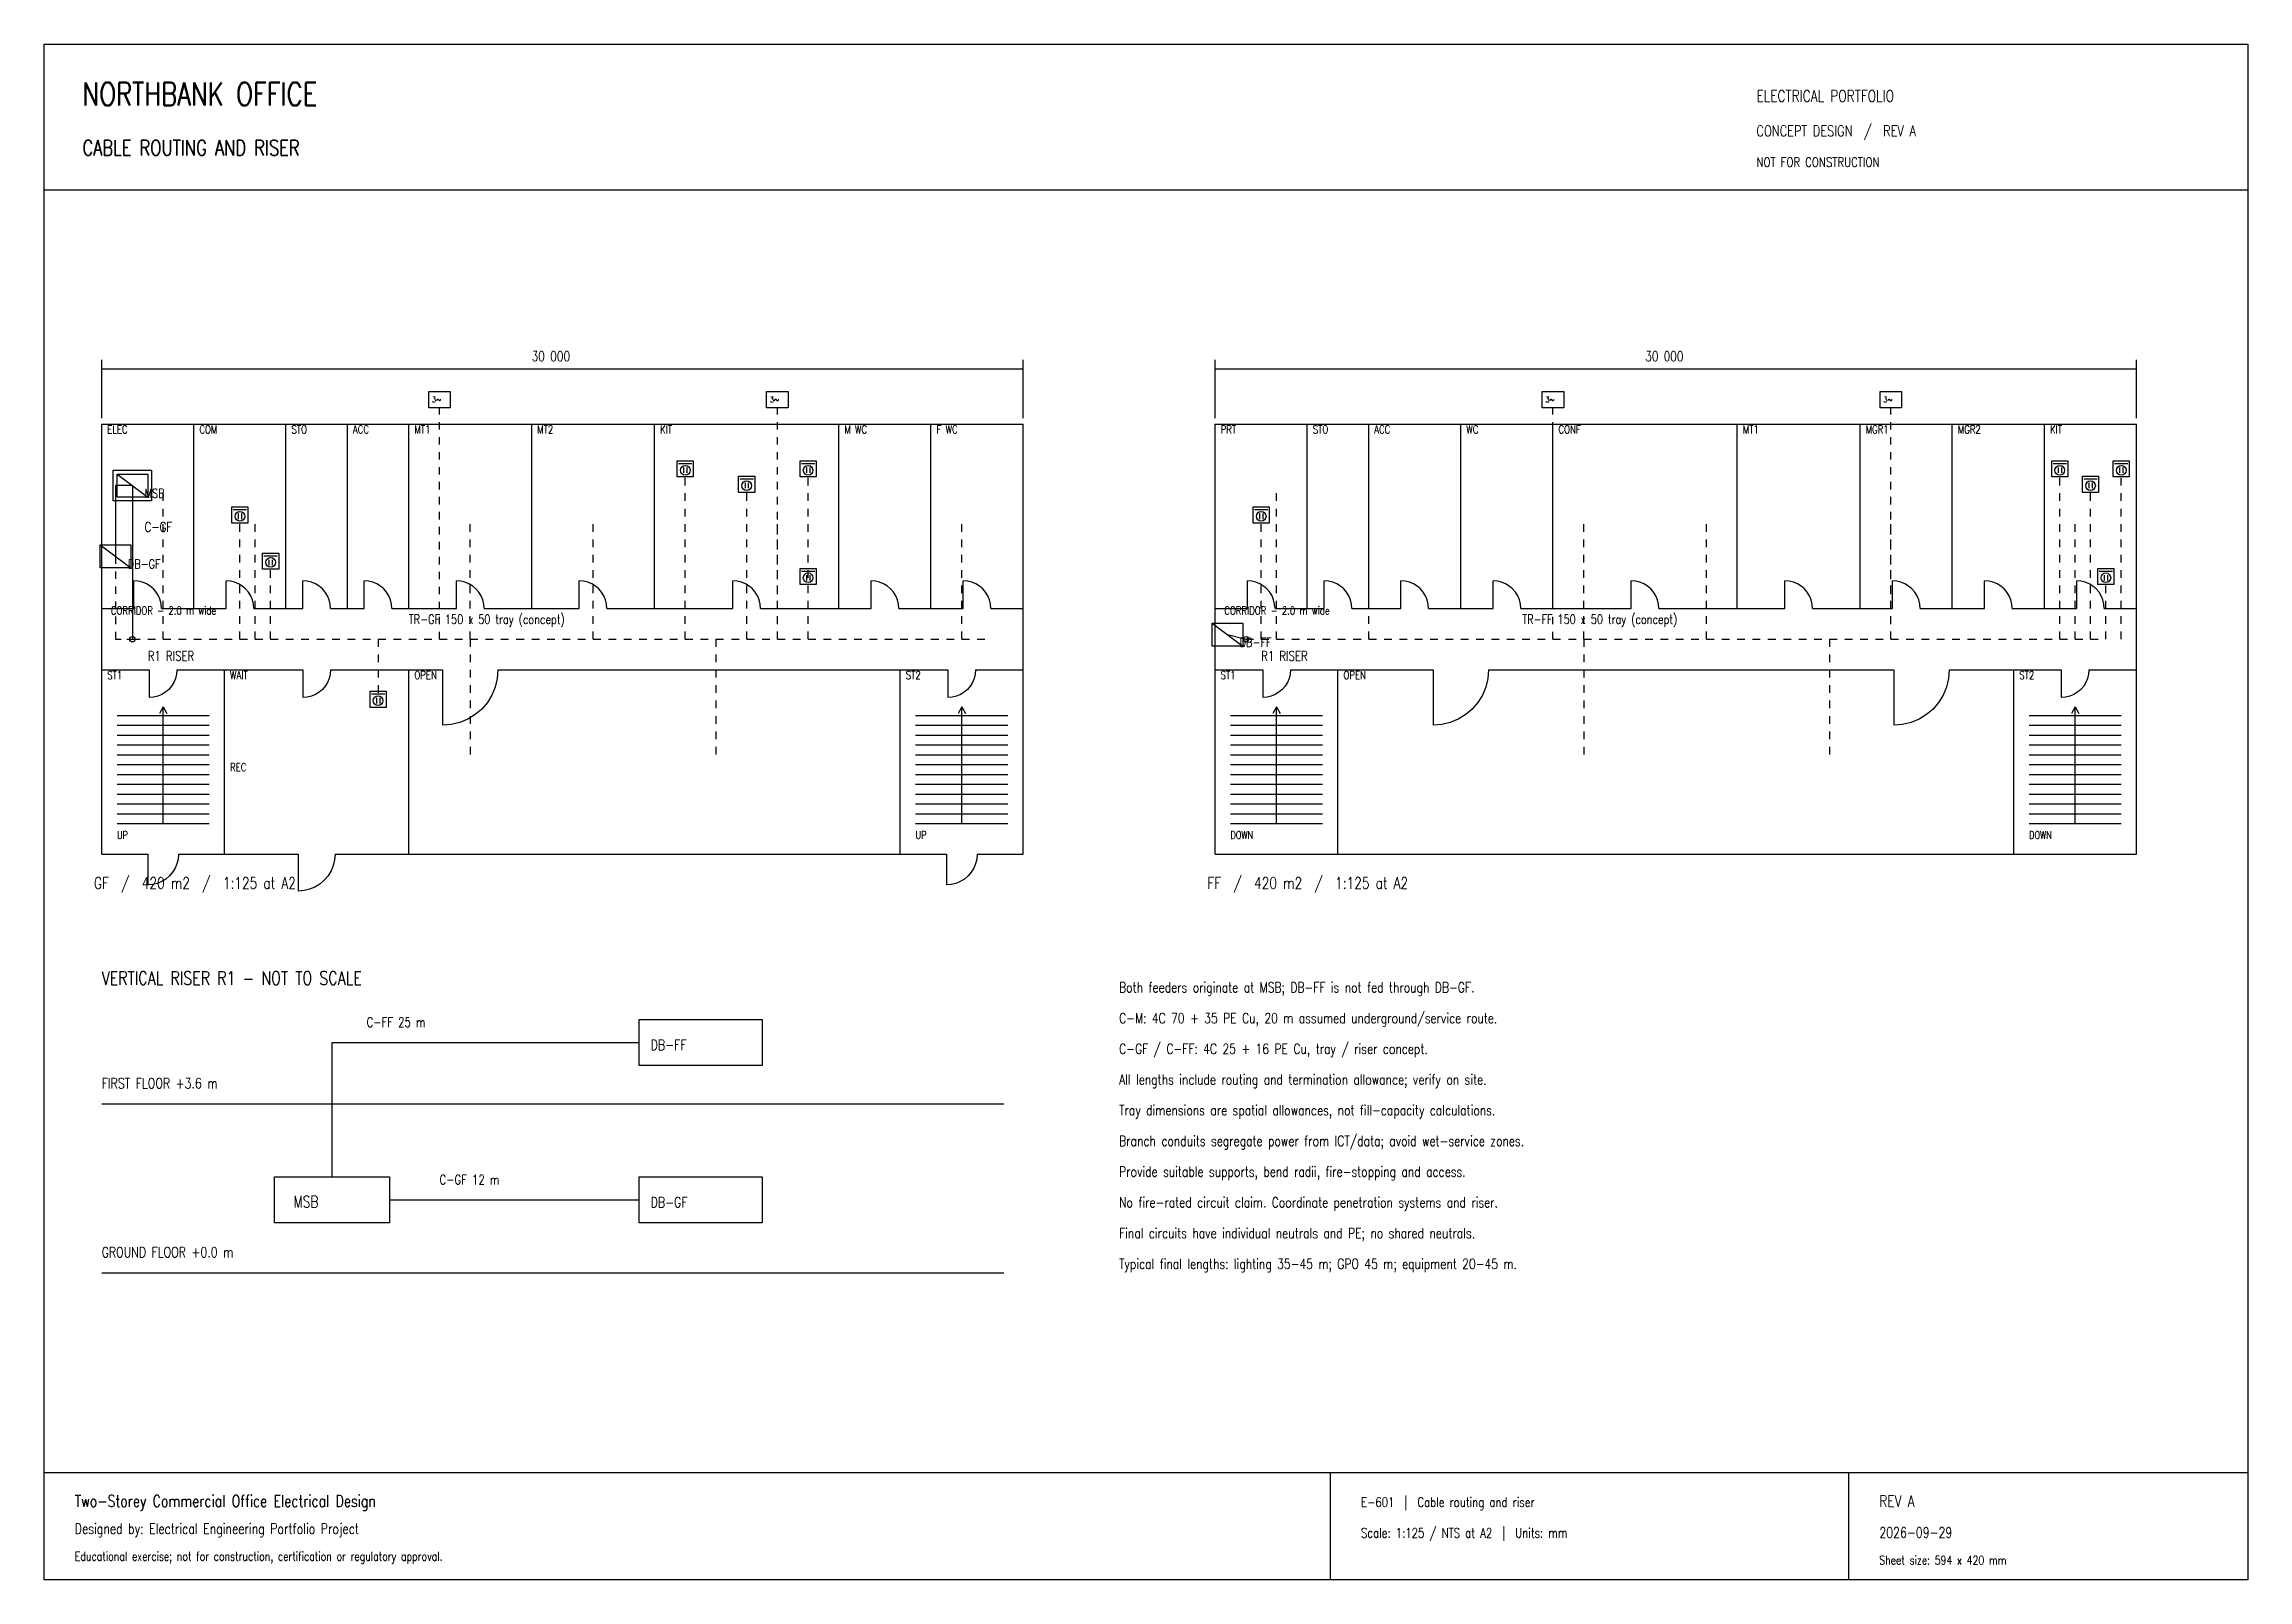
# Model space of a CAD drawing. Extents: x 10 to 584, y 10 to 410.
import ezdxf

# ---------------------------------------------------------------- set-up
doc = ezdxf.new("R2010")
doc.units = 0
doc.layers.get('0').update_dxf_attribs({"linetype": 'CONTINUOUS'})
for name, color, linetype in [('ARCH-DOORS', 8, 'CONTINUOUS'), ('ARCH-FURNITURE', 8, 'CONTINUOUS'), ('ARCH-TEXT', 8, 'CONTINUOUS'), ('ARCH-WALLS', 8, 'CONTINUOUS'), ('ELEC-CABLE', 5, 'CONTINUOUS'), ('ELEC-DB', 1, 'CONTINUOUS'), ('ELEC-DEDICATED', 1, 'CONTINUOUS'), ('ELEC-DIMENSIONS', 8, 'CONTINUOUS'), ('ELEC-TEXT', 7, 'CONTINUOUS'), ('SHEET', 7, 'CONTINUOUS')]:
    doc.layers.add(name, color=color, linetype=linetype)
doc.styles.get("Standard").update_dxf_attribs({"font": 'standard'})

# ---------------------------------------------------------------- blocks, each defined once
blk = doc.blocks.new('DB')
for p, q in [((-4, 3), (4, 3)), ((-4, -3), (-4, 3)), ((-4, 3), (4, -3)), ((4, 3), (4, -3)), ((4, -3), (-4, -3))]:
    blk.add_line(p, q)
blk = doc.blocks.new('MSB')
for p, q in [((-5, 4), (5, 4)), ((-5, -4), (-5, 4)), ((-4, 3), (4, 3)), ((-4, -3), (-4, 3)), ((-4, 3), (4, -3)), ((4, 3), (4, -3)), ((5, 4), (5, -4)), ((5, -4), (-5, -4)), ((4, -3), (-4, -3))]:
    blk.add_line(p, q)
blk = doc.blocks.new('DED')
for p, q in [((-3, 3.5), (3, 3.5)), ((-3, -2.5), (-3, 3.5)), ((-2.5, 2.5), (2.5, 2.5)), ((-0.6, 1), (-0.6, -1)), ((0.6, 1), (0.6, -1)), ((3, 3.5), (3, -2.5)), ((3, -2.5), (-3, -2.5))]:
    blk.add_line(p, q)
blk.add_circle((0, 0), 1.8)
blk = doc.blocks.new('LOAD3')
for p, q in [((-4, 3), (4, 3)), ((-4, -3), (-4, 3)), ((4, 3), (4, -3)), ((4, -3), (-4, -3))]:
    blk.add_line(p, q)
at = {"width": 0.85}
blk.add_text('3~', height=2, dxfattribs=at).set_placement((-2.8, -1))
blk = doc.blocks.new('JUNC')
blk.add_circle((0, 0), 0.7)

msp = doc.modelspace()

# ---------------------------------------------------------------- linework, layer by layer
at = {"layer": 'ARCH-DOORS'}
for p, q in [((33.4, 263), (33.4, 270.2)), ((34.53, 270.11), (33.4, 270.2)), ((35.62, 269.85), (34.53, 270.11)), ((36.67, 269.42), (35.62, 269.85)), ((57.4, 263), (57.4, 270.2)), ((58.53, 270.11), (57.4, 270.2)), ((59.62, 269.85), (58.53, 270.11)), ((60.67, 269.42), (59.62, 269.85)), ((77.4, 263), (77.4, 270.2)), ((78.53, 270.11), (77.4, 270.2)), ((79.62, 269.85), (78.53, 270.11)), ((80.67, 269.42), (79.62, 269.85)), ((93.4, 263), (93.4, 270.2)), ((94.53, 270.11), (93.4, 270.2)), ((95.62, 269.85), (94.53, 270.11)), ((96.67, 269.42), (95.62, 269.85)), ((117.4, 263), (117.4, 270.2)), ((118.53, 270.11), (117.4, 270.2)), ((119.62, 269.85), (118.53, 270.11)), ((120.67, 269.42), (119.62, 269.85)), ((149.4, 263), (149.4, 270.2)), ((150.53, 270.11), (149.4, 270.2)), ((151.62, 269.85), (150.53, 270.11)), ((152.67, 269.42), (151.62, 269.85)), ((189.4, 263), (189.4, 270.2)), ((190.53, 270.11), (189.4, 270.2)), ((191.62, 269.85), (190.53, 270.11)), ((192.67, 269.42), (191.62, 269.85)), ((225.4, 263), (225.4, 270.2)), ((226.53, 270.11), (225.4, 270.2)), ((227.62, 269.85), (226.53, 270.11)), ((228.67, 269.42), (227.62, 269.85)), ((249.4, 263), (249.4, 270.2)), ((250.53, 270.11), (249.4, 270.2)), ((251.62, 269.85), (250.53, 270.11)), ((252.67, 269.42), (251.62, 269.85)), ((323.4, 263), (323.4, 270.2)), ((324.53, 270.11), (323.4, 270.2)), ((325.62, 269.85), (324.53, 270.11)), ((326.67, 269.42), (325.62, 269.85)), ((343.4, 263), (343.4, 270.2)), ((344.53, 270.11), (343.4, 270.2)), ((345.62, 269.85), (344.53, 270.11)), ((346.67, 269.42), (345.62, 269.85)), ((363.4, 263), (363.4, 270.2)), ((364.53, 270.11), (363.4, 270.2)), ((365.62, 269.85), (364.53, 270.11)), ((366.67, 269.42), (365.62, 269.85)), ((387.4, 263), (387.4, 270.2)), ((388.53, 270.11), (387.4, 270.2)), ((389.62, 269.85), (388.53, 270.11)), ((390.67, 269.42), (389.62, 269.85)), ((423.4, 263), (423.4, 270.2)), ((424.53, 270.11), (423.4, 270.2)), ((425.62, 269.85), (424.53, 270.11)), ((426.67, 269.42), (425.62, 269.85)), ((463.4, 263), (463.4, 270.2)), ((464.53, 270.11), (463.4, 270.2)), ((465.62, 269.85), (464.53, 270.11)), ((466.67, 269.42), (465.62, 269.85)), ((491.4, 263), (491.4, 270.2)), ((492.53, 270.11), (491.4, 270.2)), ((493.62, 269.85), (492.53, 270.11)), ((494.67, 269.42), (493.62, 269.85)), ((515.4, 263), (515.4, 270.2)), ((516.53, 270.11), (515.4, 270.2)), ((517.62, 269.85), (516.53, 270.11)), ((518.67, 269.42), (517.62, 269.85)), ((539.4, 263), (539.4, 270.2)), ((540.53, 270.11), (539.4, 270.2)), ((541.62, 269.85), (540.53, 270.11)), ((542.67, 269.42), (541.62, 269.85)), ((37.63, 268.82), (36.67, 269.42)), ((38.49, 268.09), (37.63, 268.82)), ((39.22, 267.23), (38.49, 268.09)), ((39.82, 266.27), (39.22, 267.23)), ((40.25, 265.22), (39.82, 266.27)), ((40.51, 264.13), (40.25, 265.22)), ((40.6, 263), (40.51, 264.13)), ((61.63, 268.82), (60.67, 269.42)), ((62.49, 268.09), (61.63, 268.82)), ((63.22, 267.23), (62.49, 268.09)), ((63.82, 266.27), (63.22, 267.23)), ((64.25, 265.22), (63.82, 266.27)), ((64.51, 264.13), (64.25, 265.22)), ((64.6, 263), (64.51, 264.13)), ((81.63, 268.82), (80.67, 269.42)), ((82.49, 268.09), (81.63, 268.82)), ((83.22, 267.23), (82.49, 268.09)), ((83.82, 266.27), (83.22, 267.23)), ((84.25, 265.22), (83.82, 266.27)), ((84.51, 264.13), (84.25, 265.22)), ((84.6, 263), (84.51, 264.13)), ((97.63, 268.82), (96.67, 269.42)), ((98.49, 268.09), (97.63, 268.82)), ((99.22, 267.23), (98.49, 268.09)), ((99.82, 266.27), (99.22, 267.23)), ((100.25, 265.22), (99.82, 266.27)), ((100.51, 264.13), (100.25, 265.22)), ((100.6, 263), (100.51, 264.13)), ((121.63, 268.82), (120.67, 269.42)), ((122.49, 268.09), (121.63, 268.82)), ((123.22, 267.23), (122.49, 268.09)), ((123.82, 266.27), (123.22, 267.23)), ((124.25, 265.22), (123.82, 266.27)), ((124.51, 264.13), (124.25, 265.22)), ((124.6, 263), (124.51, 264.13)), ((153.63, 268.82), (152.67, 269.42)), ((154.49, 268.09), (153.63, 268.82)), ((155.22, 267.23), (154.49, 268.09)), ((155.82, 266.27), (155.22, 267.23)), ((156.25, 265.22), (155.82, 266.27)), ((156.51, 264.13), (156.25, 265.22)), ((156.6, 263), (156.51, 264.13)), ((193.63, 268.82), (192.67, 269.42)), ((194.49, 268.09), (193.63, 268.82)), ((195.22, 267.23), (194.49, 268.09)), ((195.82, 266.27), (195.22, 267.23)), ((196.25, 265.22), (195.82, 266.27)), ((196.51, 264.13), (196.25, 265.22)), ((196.6, 263), (196.51, 264.13)), ((229.63, 268.82), (228.67, 269.42)), ((230.49, 268.09), (229.63, 268.82)), ((231.22, 267.23), (230.49, 268.09)), ((231.82, 266.27), (231.22, 267.23)), ((232.25, 265.22), (231.82, 266.27)), ((232.51, 264.13), (232.25, 265.22)), ((232.6, 263), (232.51, 264.13)), ((253.63, 268.82), (252.67, 269.42)), ((254.49, 268.09), (253.63, 268.82)), ((255.22, 267.23), (254.49, 268.09)), ((255.82, 266.27), (255.22, 267.23)), ((256.25, 265.22), (255.82, 266.27)), ((256.51, 264.13), (256.25, 265.22)), ((256.6, 263), (256.51, 264.13)), ((327.63, 268.82), (326.67, 269.42)), ((328.49, 268.09), (327.63, 268.82)), ((329.22, 267.23), (328.49, 268.09)), ((329.82, 266.27), (329.22, 267.23)), ((330.25, 265.22), (329.82, 266.27)), ((330.51, 264.13), (330.25, 265.22)), ((330.6, 263), (330.51, 264.13)), ((347.63, 268.82), (346.67, 269.42)), ((348.49, 268.09), (347.63, 268.82)), ((349.22, 267.23), (348.49, 268.09)), ((349.82, 266.27), (349.22, 267.23)), ((350.25, 265.22), (349.82, 266.27)), ((350.51, 264.13), (350.25, 265.22)), ((350.6, 263), (350.51, 264.13)), ((367.63, 268.82), (366.67, 269.42)), ((368.49, 268.09), (367.63, 268.82)), ((369.22, 267.23), (368.49, 268.09)), ((369.82, 266.27), (369.22, 267.23)), ((370.25, 265.22), (369.82, 266.27)), ((370.51, 264.13), (370.25, 265.22)), ((370.6, 263), (370.51, 264.13)), ((391.63, 268.82), (390.67, 269.42)), ((392.49, 268.09), (391.63, 268.82)), ((393.22, 267.23), (392.49, 268.09)), ((393.82, 266.27), (393.22, 267.23)), ((394.25, 265.22), (393.82, 266.27)), ((394.51, 264.13), (394.25, 265.22)), ((394.6, 263), (394.51, 264.13)), ((427.63, 268.82), (426.67, 269.42)), ((428.49, 268.09), (427.63, 268.82)), ((429.22, 267.23), (428.49, 268.09)), ((429.82, 266.27), (429.22, 267.23)), ((430.25, 265.22), (429.82, 266.27)), ((430.51, 264.13), (430.25, 265.22)), ((430.6, 263), (430.51, 264.13)), ((467.63, 268.82), (466.67, 269.42)), ((468.49, 268.09), (467.63, 268.82)), ((469.22, 267.23), (468.49, 268.09)), ((469.82, 266.27), (469.22, 267.23)), ((470.25, 265.22), (469.82, 266.27)), ((470.51, 264.13), (470.25, 265.22)), ((470.6, 263), (470.51, 264.13)), ((495.63, 268.82), (494.67, 269.42)), ((496.49, 268.09), (495.63, 268.82)), ((497.22, 267.23), (496.49, 268.09)), ((497.82, 266.27), (497.22, 267.23)), ((498.25, 265.22), (497.82, 266.27)), ((498.51, 264.13), (498.25, 265.22)), ((498.6, 263), (498.51, 264.13)), ((519.63, 268.82), (518.67, 269.42)), ((520.49, 268.09), (519.63, 268.82)), ((521.22, 267.23), (520.49, 268.09)), ((521.82, 266.27), (521.22, 267.23)), ((522.25, 265.22), (521.82, 266.27)), ((522.51, 264.13), (522.25, 265.22)), ((522.6, 263), (522.51, 264.13)), ((543.63, 268.82), (542.67, 269.42)), ((544.49, 268.09), (543.63, 268.82)), ((545.22, 267.23), (544.49, 268.09)), ((545.82, 266.27), (545.22, 267.23)), ((546.25, 265.22), (545.82, 266.27)), ((546.51, 264.13), (546.25, 265.22)), ((546.6, 263), (546.51, 264.13)), ((37.4, 247), (37.4, 239.8)), ((44.6, 247), (44.51, 245.87)), ((77.4, 247), (77.4, 239.8)), ((84.6, 247), (84.51, 245.87)), ((113.8, 247), (113.8, 232.6)), ((128.2, 247), (128.02, 244.75)), ((245.4, 247), (245.4, 239.8)), ((252.6, 247), (252.51, 245.87)), ((327.4, 247), (327.4, 239.8)), ((334.6, 247), (334.51, 245.87)), ((371.8, 247), (371.8, 232.6)), ((386.2, 247), (386.02, 244.75)), ((491.8, 247), (491.8, 232.6)), ((506.2, 247), (506.02, 244.75)), ((535.4, 247), (535.4, 239.8)), ((542.6, 247), (542.51, 245.87)), ((41.63, 241.18), (40.67, 240.58)), ((42.49, 241.91), (41.63, 241.18)), ((43.22, 242.77), (42.49, 241.91)), ((43.82, 243.73), (43.22, 242.77)), ((44.25, 244.78), (43.82, 243.73)), ((44.51, 245.87), (44.25, 244.78)), ((81.63, 241.18), (80.67, 240.58)), ((82.49, 241.91), (81.63, 241.18)), ((83.22, 242.77), (82.49, 241.91)), ((83.82, 243.73), (83.22, 242.77)), ((84.25, 244.78), (83.82, 243.73)), ((84.51, 245.87), (84.25, 244.78)), ((127.5, 242.55), (126.63, 240.46)), ((128.02, 244.75), (127.5, 242.55)), ((249.63, 241.18), (248.67, 240.58)), ((250.49, 241.91), (249.63, 241.18)), ((251.22, 242.77), (250.49, 241.91)), ((251.82, 243.73), (251.22, 242.77)), ((252.25, 244.78), (251.82, 243.73)), ((252.51, 245.87), (252.25, 244.78)), ((331.63, 241.18), (330.67, 240.58)), ((332.49, 241.91), (331.63, 241.18)), ((333.22, 242.77), (332.49, 241.91)), ((333.82, 243.73), (333.22, 242.77)), ((334.25, 244.78), (333.82, 243.73)), ((334.51, 245.87), (334.25, 244.78)), ((385.5, 242.55), (384.63, 240.46)), ((386.02, 244.75), (385.5, 242.55)), ((505.5, 242.55), (504.63, 240.46)), ((506.02, 244.75), (505.5, 242.55)), ((539.63, 241.18), (538.67, 240.58)), ((540.49, 241.91), (539.63, 241.18)), ((541.22, 242.77), (540.49, 241.91)), ((541.82, 243.73), (541.22, 242.77)), ((542.25, 244.78), (541.82, 243.73)), ((542.51, 245.87), (542.25, 244.78)), ((38.53, 239.89), (37.4, 239.8)), ((39.62, 240.15), (38.53, 239.89)), ((40.67, 240.58), (39.62, 240.15)), ((41, 237.4), (40.04, 235.64)), ((41, 207), (41, 237.4)), ((41, 237.4), (41.96, 235.64)), ((78.53, 239.89), (77.4, 239.8)), ((79.62, 240.15), (78.53, 239.89)), ((80.67, 240.58), (79.62, 240.15)), ((122.26, 235.35), (120.34, 234.17)), ((123.98, 236.82), (122.26, 235.35)), ((125.45, 238.54), (123.98, 236.82)), ((126.63, 240.46), (125.45, 238.54)), ((246.53, 239.89), (245.4, 239.8)), ((247.62, 240.15), (246.53, 239.89)), ((248.67, 240.58), (247.62, 240.15)), ((249, 237.4), (248.04, 235.64)), ((249, 207), (249, 237.4)), ((249, 237.4), (249.96, 235.64)), ((328.53, 239.89), (327.4, 239.8)), ((329.62, 240.15), (328.53, 239.89)), ((330.67, 240.58), (329.62, 240.15)), ((331, 237.4), (330.04, 235.64)), ((331, 207), (331, 237.4)), ((331, 237.4), (331.96, 235.64)), ((380.26, 235.35), (378.34, 234.17)), ((381.98, 236.82), (380.26, 235.35)), ((383.45, 238.54), (381.98, 236.82)), ((384.63, 240.46), (383.45, 238.54)), ((500.26, 235.35), (498.34, 234.17)), ((501.98, 236.82), (500.26, 235.35)), ((503.45, 238.54), (501.98, 236.82)), ((504.63, 240.46), (503.45, 238.54)), ((536.53, 239.89), (535.4, 239.8)), ((537.62, 240.15), (536.53, 239.89)), ((538.67, 240.58), (537.62, 240.15)), ((539, 237.4), (538.04, 235.64)), ((539, 207), (539, 237.4)), ((539, 237.4), (539.96, 235.64)), ((116.05, 232.78), (113.8, 232.6)), ((118.25, 233.3), (116.05, 232.78)), ((120.34, 234.17), (118.25, 233.3)), ((374.05, 232.78), (371.8, 232.6)), ((376.25, 233.3), (374.05, 232.78)), ((378.34, 234.17), (376.25, 233.3)), ((494.05, 232.78), (491.8, 232.6)), ((496.25, 233.3), (494.05, 232.78)), ((498.34, 234.17), (496.25, 233.3)), ((37, 199), (37, 191)), ((44.13, 195.37), (43.47, 194.3)), ((44.61, 196.53), (44.13, 195.37)), ((44.9, 197.75), (44.61, 196.53)), ((45, 199), (44.9, 197.75)), ((76.2, 199), (76.2, 189.4)), ((85.33, 196.03), (84.75, 194.64)), ((85.68, 197.5), (85.33, 196.03)), ((85.8, 199), (85.68, 197.5)), ((245, 199), (245, 191)), ((252.13, 195.37), (251.47, 194.3)), ((252.61, 196.53), (252.13, 195.37)), ((252.9, 197.75), (252.61, 196.53)), ((253, 199), (252.9, 197.75)), ((38.25, 191.1), (37, 191)), ((39.47, 191.39), (38.25, 191.1)), ((40.63, 191.87), (39.47, 191.39)), ((41.7, 192.53), (40.63, 191.87)), ((42.66, 193.34), (41.7, 192.53)), ((43.47, 194.3), (42.66, 193.34)), ((77.7, 189.52), (76.2, 189.4)), ((79.17, 189.87), (77.7, 189.52)), ((80.56, 190.45), (79.17, 189.87)), ((81.84, 191.23), (80.56, 190.45)), ((82.99, 192.21), (81.84, 191.23)), ((83.97, 193.36), (82.99, 192.21)), ((84.75, 194.64), (83.97, 193.36)), ((246.25, 191.1), (245, 191)), ((247.47, 191.39), (246.25, 191.1)), ((248.63, 191.87), (247.47, 191.39)), ((249.7, 192.53), (248.63, 191.87)), ((250.66, 193.34), (249.7, 192.53)), ((251.47, 194.3), (250.66, 193.34))]:
    msp.add_line(p, q, dxfattribs=at)
at = {"layer": 'ARCH-FURNITURE'}
for p, q in [((29, 235.16), (53, 235.16)), ((29, 232.6), (53, 232.6)), ((29, 230.04), (53, 230.04)), ((237, 235.16), (261, 235.16)), ((237, 232.6), (261, 232.6)), ((237, 230.04), (261, 230.04)), ((319, 235.16), (343, 235.16)), ((319, 232.6), (343, 232.6)), ((319, 230.04), (343, 230.04)), ((527, 235.16), (551, 235.16)), ((527, 232.6), (551, 232.6)), ((527, 230.04), (551, 230.04)), ((29, 227.48), (53, 227.48)), ((29, 224.92), (53, 224.92)), ((237, 227.48), (261, 227.48)), ((237, 224.92), (261, 224.92)), ((319, 227.48), (343, 227.48)), ((319, 224.92), (343, 224.92)), ((527, 227.48), (551, 227.48)), ((527, 224.92), (551, 224.92)), ((29, 222.36), (53, 222.36)), ((29, 219.8), (53, 219.8)), ((237, 222.36), (261, 222.36)), ((237, 219.8), (261, 219.8)), ((319, 222.36), (343, 222.36)), ((319, 219.8), (343, 219.8)), ((527, 222.36), (551, 222.36)), ((527, 219.8), (551, 219.8)), ((29, 217.24), (53, 217.24)), ((29, 214.68), (53, 214.68)), ((237, 217.24), (261, 217.24)), ((237, 214.68), (261, 214.68)), ((319, 217.24), (343, 217.24)), ((319, 214.68), (343, 214.68)), ((527, 217.24), (551, 217.24)), ((527, 214.68), (551, 214.68)), ((29, 212.12), (53, 212.12)), ((29, 209.56), (53, 209.56)), ((29, 207), (53, 207)), ((237, 212.12), (261, 212.12)), ((237, 209.56), (261, 209.56)), ((237, 207), (261, 207)), ((319, 212.12), (343, 212.12)), ((319, 209.56), (343, 209.56)), ((319, 207), (343, 207)), ((527, 212.12), (551, 212.12)), ((527, 209.56), (551, 209.56)), ((527, 207), (551, 207))]:
    msp.add_line(p, q, dxfattribs=at)
at = {"layer": 'ARCH-WALLS'}
for p, q in [((25, 199), (25, 311)), ((25, 311), (265, 311)), ((49, 263), (49, 311)), ((73, 263), (73, 311)), ((89, 263), (89, 311)), ((105, 263), (105, 311)), ((137, 263), (137, 311)), ((169, 263), (169, 311)), ((217, 263), (217, 311)), ((241, 263), (241, 311)), ((265, 199), (265, 311)), ((315, 199), (315, 311)), ((315, 311), (555, 311)), ((339, 263), (339, 311)), ((355, 263), (355, 311)), ((379, 263), (379, 311)), ((403, 263), (403, 311)), ((451, 263), (451, 311)), ((483, 263), (483, 311)), ((507, 263), (507, 311)), ((531, 263), (531, 311)), ((555, 199), (555, 311)), ((25, 263), (33.4, 263)), ((40.6, 263), (49, 263)), ((49, 263), (57.4, 263)), ((64.6, 263), (73, 263)), ((73, 263), (77.4, 263)), ((84.6, 263), (89, 263)), ((89, 263), (93.4, 263)), ((100.6, 263), (105, 263)), ((105, 263), (117.4, 263)), ((124.6, 263), (137, 263)), ((137, 263), (149.4, 263)), ((156.6, 263), (169, 263)), ((169, 263), (189.4, 263)), ((196.6, 263), (217, 263)), ((217, 263), (225.4, 263)), ((232.6, 263), (241, 263)), ((241, 263), (249.4, 263)), ((256.6, 263), (265, 263)), ((315, 263), (323.4, 263)), ((330.6, 263), (339, 263)), ((339, 263), (343.4, 263)), ((350.6, 263), (355, 263)), ((355, 263), (363.4, 263)), ((370.6, 263), (379, 263)), ((379, 263), (387.4, 263)), ((394.6, 263), (403, 263)), ((403, 263), (423.4, 263)), ((430.6, 263), (451, 263)), ((451, 263), (463.4, 263)), ((470.6, 263), (483, 263)), ((483, 263), (491.4, 263)), ((498.6, 263), (507, 263)), ((507, 263), (515.4, 263)), ((522.6, 263), (531, 263)), ((531, 263), (539.4, 263)), ((546.6, 263), (555, 263)), ((25, 247), (37.4, 247)), ((44.6, 247), (77.4, 247)), ((57, 199), (57, 247)), ((84.6, 247), (113.8, 247)), ((105, 199), (105, 247)), ((128.2, 247), (245.4, 247)), ((233, 199), (233, 247)), ((252.6, 247), (265, 247)), ((315, 247), (327.4, 247)), ((334.6, 247), (371.8, 247)), ((347, 199), (347, 247)), ((386.2, 247), (491.8, 247)), ((506.2, 247), (535.4, 247)), ((523, 199), (523, 247)), ((542.6, 247), (555, 247)), ((25, 199), (37, 199)), ((45, 199), (76.2, 199)), ((85.8, 199), (245, 199)), ((253, 199), (265, 199)), ((315, 199), (555, 199)), ((25, 134), (260, 134)), ((25, 90), (260, 90))]:
    msp.add_line(p, q, dxfattribs=at)
at = {"layer": 'ELEC-CABLE'}
for p, q in [((113, 313.5), (113, 315.45)), ((113, 309.6), (113, 311.55)), ((201, 313.5), (201, 315.45)), ((201, 309.6), (201, 311.55)), ((403, 313.5), (403, 315.45)), ((403, 309.6), (403, 311.55)), ((491, 313.5), (491, 315.45)), ((491, 309.6), (491, 311.55)), ((113, 305.7), (113, 307.65)), ((201, 305.7), (201, 307.65)), ((403, 305.7), (403, 307.65)), ((491, 305.7), (491, 307.65)), ((113, 301.8), (113, 303.75)), ((113, 297.9), (113, 299.85)), ((201, 301.8), (201, 303.75)), ((201, 297.9), (201, 299.85)), ((403, 301.8), (403, 303.75)), ((403, 297.9), (403, 299.85)), ((491, 301.8), (491, 303.75)), ((491, 297.9), (491, 299.85)), ((33, 295), (28.6, 295)), ((28.6, 295), (28.6, 276.6)), ((33, 295), (33, 255)), ((41, 291), (41, 293)), ((113, 294), (113, 295.95)), ((177, 295), (177, 297)), ((177, 291), (177, 293)), ((193, 291), (193, 293)), ((201, 294), (201, 295.95)), ((209, 295), (209, 297)), ((209, 291), (209, 293)), ((331, 291), (331, 293)), ((403, 294), (403, 295.95)), ((491, 294), (491, 295.95)), ((535, 295), (535, 297)), ((535, 291), (535, 293)), ((543, 291), (543, 293)), ((551, 295), (551, 297)), ((551, 291), (551, 293)), ((41, 287), (41, 289)), ((113, 290.1), (113, 292.05)), ((113, 286.2), (113, 288.15)), ((177, 287), (177, 289)), ((193, 287), (193, 289)), ((201, 290.1), (201, 292.05)), ((201, 286.2), (201, 288.15)), ((209, 287), (209, 289)), ((331, 287), (331, 289)), ((403, 290.1), (403, 292.05)), ((403, 286.2), (403, 288.15)), ((491, 290.1), (491, 292.05)), ((491, 286.2), (491, 288.15)), ((535, 287), (535, 289)), ((543, 287), (543, 289)), ((551, 287), (551, 289)), ((41, 283), (41, 285)), ((61, 283), (61, 285)), ((65, 283), (65, 285)), ((113, 282.3), (113, 284.25)), ((121, 283), (121, 285)), ((153, 283), (153, 285)), ((177, 283), (177, 285)), ((193, 283), (193, 285)), ((201, 283), (201, 285)), ((201, 282.3), (201, 284.25)), ((209, 283), (209, 285)), ((249, 283), (249, 285)), ((327, 283), (327, 285)), ((331, 283), (331, 285)), ((355, 283), (355, 285)), ((403, 282.3), (403, 284.25)), ((411, 283), (411, 285)), ((443, 283), (443, 285)), ((491, 283), (491, 285)), ((491, 282.3), (491, 284.25)), ((535, 283), (535, 285)), ((539, 283), (539, 285)), ((543, 283), (543, 285)), ((551, 283), (551, 285)), ((28.6, 276.6), (28.6, 274.64)), ((41, 279), (41, 281)), ((41, 275), (41, 277)), ((61, 279), (61, 281)), ((61, 275), (61, 277)), ((65, 279), (65, 281)), ((65, 275), (65, 277)), ((113, 278.4), (113, 280.35)), ((113, 274.5), (113, 276.45)), ((121, 279), (121, 281)), ((121, 275), (121, 277)), ((153, 279), (153, 281)), ((153, 275), (153, 277)), ((177, 279), (177, 281)), ((177, 275), (177, 277)), ((193, 279), (193, 281)), ((193, 275), (193, 277)), ((201, 279), (201, 281)), ((201, 278.4), (201, 280.35)), ((201, 275), (201, 277)), ((201, 274.5), (201, 276.45)), ((209, 279), (209, 281)), ((209, 275), (209, 277)), ((249, 279), (249, 281)), ((249, 275), (249, 277)), ((327, 279), (327, 281)), ((327, 275), (327, 277)), ((331, 279), (331, 281)), ((331, 275), (331, 277)), ((355, 279), (355, 281)), ((355, 275), (355, 277)), ((403, 278.4), (403, 280.35)), ((403, 274.5), (403, 276.45)), ((411, 279), (411, 281)), ((411, 275), (411, 277)), ((443, 279), (443, 281)), ((443, 275), (443, 277)), ((491, 279), (491, 281)), ((491, 278.4), (491, 280.35)), ((491, 275), (491, 277)), ((491, 274.5), (491, 276.45)), ((535, 279), (535, 281)), ((535, 275), (535, 277)), ((539, 279), (539, 281)), ((539, 275), (539, 277)), ((543, 279), (543, 281)), ((543, 275), (543, 277)), ((551, 279), (551, 281)), ((551, 275), (551, 277)), ((28.6, 272.67), (28.6, 270.71)), ((41, 271), (41, 273)), ((61, 271), (61, 273)), ((65, 271), (65, 273)), ((69, 271), (69, 273)), ((113, 270.6), (113, 272.55)), ((121, 271), (121, 273)), ((153, 271), (153, 273)), ((177, 271), (177, 273)), ((193, 271), (193, 273)), ((201, 271), (201, 273)), ((201, 270.6), (201, 272.55)), ((209, 271), (209, 273)), ((249, 271), (249, 273)), ((327, 271), (327, 273)), ((331, 271), (331, 273)), ((355, 271), (355, 273)), ((403, 270.6), (403, 272.55)), ((411, 271), (411, 273)), ((443, 271), (443, 273)), ((491, 271), (491, 273)), ((491, 270.6), (491, 272.55)), ((535, 271), (535, 273)), ((539, 271), (539, 273)), ((543, 271), (543, 273)), ((551, 271), (551, 273)), ((28.6, 268.75), (28.6, 266.78)), ((28.6, 264.82), (28.6, 262.85)), ((41, 267), (41, 269)), ((41, 263), (41, 265)), ((61, 267), (61, 269)), ((61, 263), (61, 265)), ((65, 267), (65, 269)), ((65, 263), (65, 265)), ((69, 267), (69, 269)), ((69, 263), (69, 265)), ((113, 266.7), (113, 268.65)), ((113, 262.8), (113, 264.75)), ((121, 267), (121, 269)), ((121, 263), (121, 265)), ((153, 267), (153, 269)), ((153, 263), (153, 265)), ((177, 267), (177, 269)), ((177, 263), (177, 265)), ((193, 267), (193, 269)), ((193, 263), (193, 265)), ((201, 267), (201, 269)), ((201, 266.7), (201, 268.65)), ((201, 263), (201, 265)), ((201, 262.8), (201, 264.75)), ((209, 267), (209, 269)), ((209, 267), (209, 269)), ((209, 263), (209, 265)), ((209, 263), (209, 265)), ((249, 267), (249, 269)), ((249, 263), (249, 265)), ((327, 267), (327, 269)), ((327, 263), (327, 265)), ((331, 267), (331, 269)), ((331, 263), (331, 265)), ((355, 267), (355, 269)), ((355, 263), (355, 265)), ((403, 266.7), (403, 268.65)), ((403, 262.8), (403, 264.75)), ((411, 267), (411, 269)), ((411, 263), (411, 265)), ((443, 267), (443, 269)), ((443, 263), (443, 265)), ((491, 267), (491, 269)), ((491, 266.7), (491, 268.65)), ((491, 263), (491, 265)), ((491, 262.8), (491, 264.75)), ((535, 267), (535, 269)), ((535, 263), (535, 265)), ((539, 267), (539, 269)), ((539, 263), (539, 265)), ((543, 267), (543, 269)), ((543, 263), (543, 265)), ((547, 267), (547, 269)), ((547, 263), (547, 265)), ((551, 267), (551, 269)), ((551, 263), (551, 265)), ((28.6, 260.89), (28.6, 258.93)), ((41, 259), (41, 261)), ((61, 259), (61, 261)), ((65, 259), (65, 261)), ((69, 259), (69, 261)), ((113, 258.9), (113, 260.85)), ((121, 259), (121, 261)), ((153, 259), (153, 261)), ((177, 259), (177, 261)), ((193, 259), (193, 261)), ((201, 259), (201, 261)), ((201, 258.9), (201, 260.85)), ((209, 259), (209, 261)), ((209, 259), (209, 261)), ((249, 259), (249, 261)), ((327, 259), (327, 261)), ((331, 259), (331, 261)), ((355, 259), (355, 261)), ((403, 258.9), (403, 260.85)), ((411, 259), (411, 261)), ((443, 259), (443, 261)), ((491, 259), (491, 261)), ((491, 258.9), (491, 260.85)), ((535, 259), (535, 261)), ((539, 259), (539, 261)), ((543, 259), (543, 261)), ((547, 259), (547, 261)), ((551, 259), (551, 261)), ((28.6, 256.96), (28.6, 255)), ((28.6, 255), (30.07, 255)), ((31.53, 255), (33, 255)), ((33, 255), (35, 255)), ((37, 255), (39, 255)), ((41, 255), (41, 257)), ((41, 255), (43, 255)), ((45, 255), (47, 255)), ((49, 255), (51, 255)), ((53, 255), (55, 255)), ((57, 255), (59, 255)), ((61, 255), (61, 257)), ((61, 255), (63, 255)), ((65, 255), (65, 257)), ((65, 255), (67, 255)), ((69, 255), (69, 257)), ((69, 255), (71, 255)), ((73, 255), (75, 255)), ((77, 255), (79, 255)), ((81, 255), (83, 255)), ((85, 255), (87, 255)), ((89, 255), (91, 255)), ((93, 255), (95, 255)), ((97, 255), (99, 255)), ((97, 255), (97, 253)), ((101, 255), (103, 255)), ((105, 255), (107, 255)), ((109, 255), (111, 255)), ((113, 255), (113, 256.95)), ((113, 255), (115, 255)), ((117, 255), (119, 255)), ((121, 255), (121, 257)), ((121, 255), (123, 255)), ((121, 255), (121, 253)), ((125, 255), (127, 255)), ((129, 255), (131, 255)), ((133, 255), (135, 255)), ((137, 255), (139, 255)), ((141, 255), (143, 255)), ((145, 255), (147, 255)), ((149, 255), (151, 255)), ((153, 255), (153, 257)), ((153, 255), (155, 255)), ((157, 255), (159, 255)), ((161, 255), (163, 255)), ((165, 255), (167, 255)), ((169, 255), (171, 255)), ((173, 255), (175, 255)), ((177, 255), (177, 257)), ((177, 255), (179, 255)), ((181, 255), (183, 255)), ((185, 255), (187, 255)), ((185, 255), (185, 253)), ((189, 255), (191, 255)), ((193, 255), (193, 257)), ((193, 255), (195, 255)), ((197, 255), (199, 255)), ((201, 255), (201, 257)), ((201, 255), (201, 256.95)), ((201, 255), (203, 255)), ((205, 255), (207, 255)), ((209, 255), (209, 257)), ((209, 255), (209, 257)), ((209, 255), (211, 255)), ((213, 255), (215, 255)), ((217, 255), (219, 255)), ((221, 255), (223, 255)), ((225, 255), (227, 255)), ((229, 255), (231, 255)), ((233, 255), (235, 255)), ((237, 255), (239, 255)), ((241, 255), (243, 255)), ((245, 255), (247, 255)), ((249, 255), (249, 257)), ((249, 255), (251, 255)), ((253, 255), (255, 255)), ((318.2, 256.2), (323, 255)), ((323, 255), (325, 255)), ((327, 255), (327, 257)), ((327, 255), (329, 255)), ((331, 255), (331, 257)), ((331, 255), (333, 255)), ((335, 255), (337, 255)), ((339, 255), (341, 255)), ((343, 255), (345, 255)), ((347, 255), (349, 255)), ((351, 255), (353, 255)), ((355, 255), (355, 257)), ((355, 255), (357, 255)), ((359, 255), (361, 255)), ((363, 255), (365, 255)), ((367, 255), (369, 255)), ((371, 255), (373, 255)), ((375, 255), (377, 255)), ((379, 255), (381, 255)), ((383, 255), (385, 255)), ((387, 255), (389, 255)), ((391, 255), (393, 255)), ((395, 255), (397, 255)), ((399, 255), (401, 255)), ((403, 255), (403, 256.95)), ((403, 255), (405, 255)), ((407, 255), (409, 255)), ((411, 255), (411, 257)), ((411, 255), (413, 255)), ((411, 255), (411, 253)), ((415, 255), (417, 255)), ((419, 255), (421, 255)), ((423, 255), (425, 255)), ((427, 255), (429, 255)), ((431, 255), (433, 255)), ((435, 255), (437, 255)), ((439, 255), (441, 255)), ((443, 255), (443, 257)), ((443, 255), (445, 255)), ((447, 255), (449, 255)), ((451, 255), (453, 255)), ((455, 255), (457, 255)), ((459, 255), (461, 255)), ((463, 255), (465, 255)), ((467, 255), (469, 255)), ((471, 255), (473, 255)), ((475, 255), (477, 255)), ((475, 255), (475, 253)), ((479, 255), (481, 255)), ((483, 255), (485, 255)), ((487, 255), (489, 255)), ((491, 255), (491, 257)), ((491, 255), (491, 256.95)), ((491, 255), (493, 255)), ((495, 255), (497, 255)), ((499, 255), (501, 255)), ((503, 255), (505, 255)), ((507, 255), (509, 255)), ((511, 255), (513, 255)), ((515, 255), (517, 255)), ((519, 255), (521, 255)), ((523, 255), (525, 255)), ((527, 255), (529, 255)), ((531, 255), (533, 255)), ((535, 255), (535, 257)), ((535, 255), (537, 255)), ((539, 255), (539, 257)), ((539, 255), (541, 255)), ((543, 255), (543, 257)), ((543, 255), (545, 255)), ((547, 255), (547, 257)), ((551, 255), (551, 257)), ((97, 251), (97, 249)), ((97, 247), (97, 245)), ((121, 251), (121, 249)), ((121, 247), (121, 245)), ((185, 251), (185, 249)), ((185, 247), (185, 245)), ((411, 251), (411, 249)), ((411, 247), (411, 245)), ((475, 251), (475, 249)), ((475, 247), (475, 245)), ((97, 243), (97, 241)), ((121, 243), (121, 241)), ((185, 243), (185, 241)), ((411, 243), (411, 241)), ((475, 243), (475, 241)), ((121, 239), (121, 237)), ((185, 239), (185, 237)), ((411, 239), (411, 237)), ((475, 239), (475, 237)), ((121, 235), (121, 233)), ((121, 231), (121, 229)), ((185, 235), (185, 233)), ((185, 231), (185, 229)), ((411, 235), (411, 233)), ((411, 231), (411, 229)), ((475, 235), (475, 233)), ((475, 231), (475, 229)), ((121, 227), (121, 225)), ((185, 227), (185, 225)), ((411, 227), (411, 225)), ((475, 227), (475, 225)), ((85, 115), (85, 150)), ((85, 150), (165, 150)), ((100, 109), (165, 109))]:
    msp.add_line(p, q, dxfattribs=at)
at = {"layer": 'ELEC-DB'}
for p, q in [((165, 156), (197, 156)), ((165, 144), (165, 156)), ((197, 156), (197, 144)), ((197, 144), (165, 144)), ((70, 115), (100, 115)), ((70, 103), (70, 115)), ((100, 115), (100, 103)), ((165, 115), (197, 115)), ((165, 103), (165, 115)), ((197, 115), (197, 103)), ((100, 103), (70, 103)), ((197, 103), (165, 103))]:
    msp.add_line(p, q, dxfattribs=at)
at = {"layer": 'ELEC-DIMENSIONS'}
for p, q in [((25, 312.6), (25, 327.8)), ((265, 312.6), (265, 327.8)), ((315, 312.6), (315, 327.8)), ((555, 312.6), (555, 327.8)), ((25, 325.4), (265, 325.4)), ((315, 325.4), (555, 325.4))]:
    msp.add_line(p, q, dxfattribs=at)
at = {"layer": 'SHEET'}
for p, q in [((10, 410), (584, 410)), ((10, 10), (10, 410)), ((584, 410), (584, 10)), ((10, 372), (584, 372)), ((10, 38), (584, 38)), ((345, 38), (345, 10)), ((480, 38), (480, 10)), ((584, 10), (10, 10))]:
    msp.add_line(p, q, dxfattribs=at)

# ---------------------------------------------------------------- block references
at = {"layer": 'ELEC-CABLE'}
for p in [(33, 255), (323, 255)]:
    msp.add_blockref('JUNC', p, dxfattribs=at)
at = {"layer": 'ELEC-DB'}
for name, p in [('MSB', (33, 295)), ('DB', (28.6, 276.6)), ('DB', (318.2, 256.2))]:
    msp.add_blockref(name, p, dxfattribs=at)
at = {"layer": 'ELEC-DEDICATED', "xscale": 0.7, "yscale": 0.7, "zscale": 0.7}
for name, p in [('LOAD3', (113, 317.4)), ('LOAD3', (201, 317.4)), ('LOAD3', (403, 317.4)), ('LOAD3', (491, 317.4)), ('DED', (177, 299)), ('DED', (209, 299)), ('DED', (535, 299)), ('DED', (551, 299)), ('DED', (193, 295)), ('DED', (543, 295)), ('DED', (61, 287)), ('DED', (327, 287)), ('DED', (69, 275)), ('DED', (209, 271)), ('DED', (547, 271)), ('DED', (97, 239))]:
    msp.add_blockref(name, p, dxfattribs=at)

# ---------------------------------------------------------------- texts
at = {"layer": 'ARCH-TEXT', "width": 0.85}
for s, height, p in [('ELEC', 2.1, (26.44, 308.6)), ('COM', 2.1, (50.44, 308.6)), ('STO', 2.1, (74.44, 308.6)), ('ACC', 2.1, (90.44, 308.6)), ('MT1', 2.1, (106.44, 308.6)), ('MT2', 2.1, (138.44, 308.6)), ('KIT', 2.1, (170.44, 308.6)), ('M WC', 2.1, (218.44, 308.6)), ('F WC', 2.1, (242.44, 308.6)), ('PRT', 2.1, (316.44, 308.6)), ('STO', 2.1, (340.44, 308.6)), ('ACC', 2.1, (356.44, 308.6)), ('WC', 2.1, (380.44, 308.6)), ('CONF', 2.1, (404.44, 308.6)), ('MT1', 2.1, (452.44, 308.6)), ('MGR1', 2.1, (484.44, 308.6)), ('MGR2', 2.1, (508.44, 308.6)), ('KIT', 2.1, (532.44, 308.6)), ('CORRIDOR - 2.0 m wide', 2.1, (27.4, 261.4)), ('CORRIDOR - 2.0 m wide', 2.1, (317.4, 261.4)), ('ST1', 2.1, (26.44, 244.6)), ('WAIT', 2.1, (58.44, 244.6)), ('OPEN', 2.1, (106.44, 244.6)), ('ST2', 2.1, (234.44, 244.6)), ('ST1', 2.1, (316.44, 244.6)), ('OPEN', 2.1, (348.44, 244.6)), ('ST2', 2.1, (524.44, 244.6)), ('REC', 2.1, (58.44, 220.6)), ('UP', 2, (29, 203)), ('UP', 2, (237, 203)), ('DOWN', 2, (319, 203)), ('DOWN', 2, (527, 203))]:
    msp.add_text(s, height=height, dxfattribs=at).set_placement(p)
at = {"layer": 'ELEC-CABLE', "width": 0.85}
for s, height, p in [('TR-GF 150 x 50 tray (concept)', 2.4, (105, 259)), ('TR-FF 150 x 50 tray (concept)', 2.4, (395, 259)), ('R1 RISER', 2.5, (37, 249.4)), ('R1 RISER', 2.5, (327, 249.4))]:
    msp.add_text(s, height=height, dxfattribs=at).set_placement(p)
at = {"layer": 'ELEC-DB', "width": 0.85}
for s, p in [('MSB', (36.2, 291.8)), ('DB-GF', (31.8, 273.4)), ('DB-FF', (321.4, 253))]:
    msp.add_text(s, height=2.4, dxfattribs=at).set_placement(p)
at = {"layer": 'ELEC-DIMENSIONS', "width": 0.85}
for p in [(137, 327.4), (427, 327.4)]:
    msp.add_text('30 000', height=2.6, dxfattribs=at).set_placement(p)
at = {"layer": 'ELEC-TEXT', "width": 0.85}
for s, height, p in [('NORTHBANK OFFICE', 6, (20, 394)), ('ELECTRICAL PORTFOLIO', 3, (456, 395)), ('CABLE ROUTING AND RISER', 4, (20, 381)), ('CONCEPT DESIGN  /  REV A', 2.8, (456, 386)), ('NOT FOR CONSTRUCTION', 2.5, (456, 378)), ('C-GF', 2.5, (36.2, 283)), ('GF  /  420 m2  /  1:125 at A2', 3, (23, 190)), ('FF  /  420 m2  /  1:125 at A2', 3, (313, 190)), ('VERTICAL RISER R1 - NOT TO SCALE', 3.5, (25, 165)), ('Both feeders originate at MSB; DB-FF is not fed through DB-GF.', 2.65, (290, 163)), ('C-FF 25 m', 2.5, (94, 154)), ('C-M: 4C 70 + 35 PE Cu, 20 m assumed underground/service route.', 2.65, (290, 155)), ('DB-FF', 2.7, (168, 148)), ('C-GF / C-FF: 4C 25 + 16 PE Cu, tray / riser concept.', 2.65, (290, 147)), ('FIRST FLOOR +3.6 m', 2.7, (25, 138)), ('All lengths include routing and termination allowance; verify on site.', 2.65, (290, 139)), ('Tray dimensions are spatial allowances, not fill-capacity calculations.', 2.65, (290, 131)), ('Branch conduits segregate power from ICT/data; avoid wet-service zones.', 2.65, (290, 123)), ('C-GF 12 m', 2.5, (113, 113)), ('Provide suitable supports, bend radii, fire-stopping and access.', 2.65, (290, 115)), ('MSB', 3, (75, 107)), ('DB-GF', 2.7, (168, 107)), ('No fire-rated circuit claim. Coordinate penetration systems and riser.', 2.65, (290, 107)), ('Final circuits have individual neutrals and PE; no shared neutrals.', 2.65, (290, 99)), ('GROUND FLOOR +0.0 m', 2.7, (25, 94)), ('Typical final lengths: lighting 35-45 m; GPO 45 m; equipment 20-45 m.', 2.65, (290, 91)), ('Two-Storey Commercial Office Electrical Design', 3.1, (18, 29)), ('E-601  |  Cable routing and riser', 2.5, (353, 29)), ('REV A', 3, (488, 29)), ('Designed by: Electrical Engineering Portfolio Project', 2.7, (18, 22)), ('Scale: 1:125 / NTS at A2  |  Units: mm', 2.5, (353, 21)), ('2026-09-29', 2.7, (488, 21)), ('Educational exercise; not for construction, certification or regulatory approval.', 2.3, (18, 15)), ('Sheet size: 594 x 420 mm', 2.3, (488, 14))]:
    msp.add_text(s, height=height, dxfattribs=at).set_placement(p)

doc.saveas('drawing.dxf')
